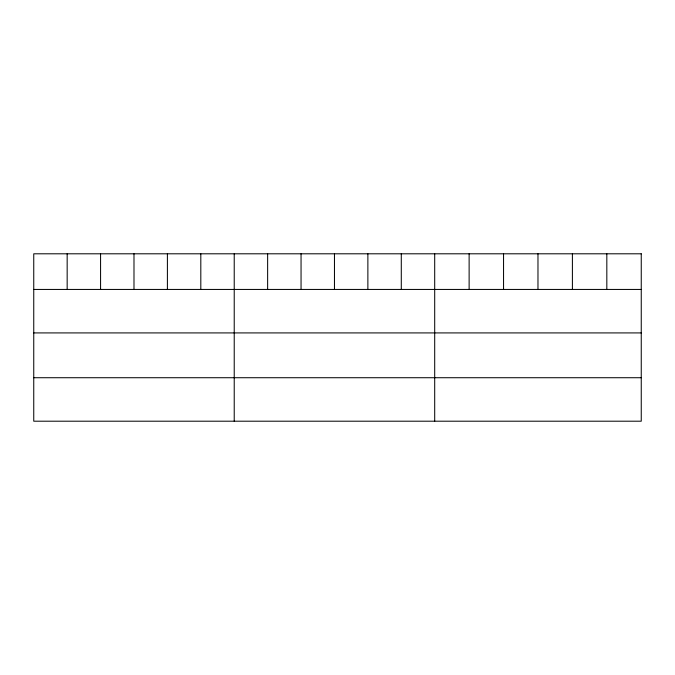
<?xml version="1.0" encoding="UTF-8"?>
<svg xmlns="http://www.w3.org/2000/svg" width="675" height="675" viewBox="0 0 675 675"><rect width="100%" height="100%" fill="white"/><g stroke="black" fill="none" stroke-linecap="round" stroke-linejoin="round"><path stroke-width="1.01" d="M33.75 289.44L641.25 289.44M33.75 332.918L641.25 332.918M33.75 377.722L641.25 377.722M606.825 253.8L606.825 289.44M572.4 253.8L572.4 289.44M537.975 253.8L537.975 289.44M503.55 253.8L503.55 289.44M469.125 253.8L469.125 289.44M434.7 253.8L434.7 421.2M401.288 253.8L401.288 289.44M367.875 253.8L367.875 289.44M334.462 253.8L334.462 289.44M301.05 253.8L301.05 289.44M267.637 253.8L267.637 289.44M234.225 253.8L234.225 421.2M200.812 253.8L200.812 289.44M167.4 253.8L167.4 289.44M133.988 253.8L133.988 289.44M100.575 253.8L100.575 289.44M67.162 253.8L67.162 289.44M641.25 253.8L33.75 253.8L33.75 421.2L641.25 421.2L641.25 253.8"/></g></svg>
